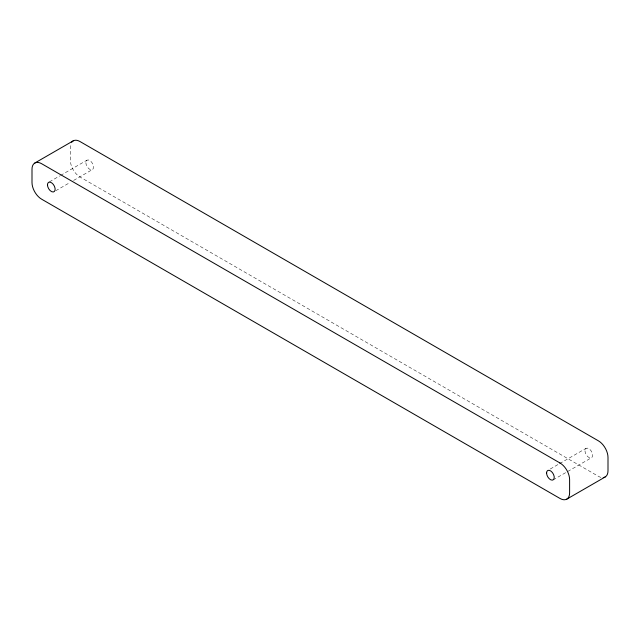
<?xml version="1.0" encoding="UTF-8"?>
<svg xmlns="http://www.w3.org/2000/svg" width="640" height="640" viewBox="0 0 640 640"><rect width="100%" height="100%" fill="white"/><g stroke="black" fill="none" stroke-linecap="round" stroke-linejoin="round"><path stroke-width="0.48" stroke-dasharray="3.2 2.4" d="M49.448 181.848L59.688 175.936M60.544 175.44L86.992 160.176M55.736 190.76L70.24 182.384M73.648 180.416L92.416 169.576M550.256 469.016L558.784 464.088M559.64 463.592L586.088 448.328M553.128 479.896L591.52 457.728M600.888 477.36A13.576 7.84 60 0 1 598.4 476.304L79.992 177A13.576 7.84 60 0 1 70.392 160.376L70.392 147.072A13.576 7.84 60 0 1 70.72 144.392M85.864 162.656A5.432 3.136 60 0 0 91.624 169.824A5.432 3.136 60 0 0 91.624 162.144A5.432 3.136 60 0 0 85.864 162.656M584.968 450.808A5.432 3.136 60 0 0 590.72 457.976A5.432 3.136 60 0 0 590.72 450.296A5.432 3.136 60 0 0 584.968 450.808"/><path stroke-width="0.96" d="M34.808 163.024L73.2 140.864M566.8 499.136L605.192 476.976M603.2 477.584A13.576 7.84 60 0 0 608 470.76L608 457.456A13.576 7.84 60 0 0 598.4 440.832L79.992 141.536A13.576 7.84 60 0 0 71.68 142.272M560.008 463L41.6 163.696A13.576 7.84 60 0 0 32 169.24L32 182.544A13.576 7.84 60 0 0 41.6 199.168L560.008 498.464A13.576 7.84 60 0 0 569.608 492.928L569.608 479.624A13.576 7.84 60 0 0 560.008 463M47.472 184.824A5.432 3.136 60 0 0 53.232 191.984A5.432 3.136 60 0 0 53.232 184.312A5.432 3.136 60 0 0 47.472 184.824M546.576 472.976A5.432 3.136 60 0 0 552.328 480.144A5.432 3.136 60 0 0 552.328 472.464A5.432 3.136 60 0 0 546.576 472.976"/></g></svg>
